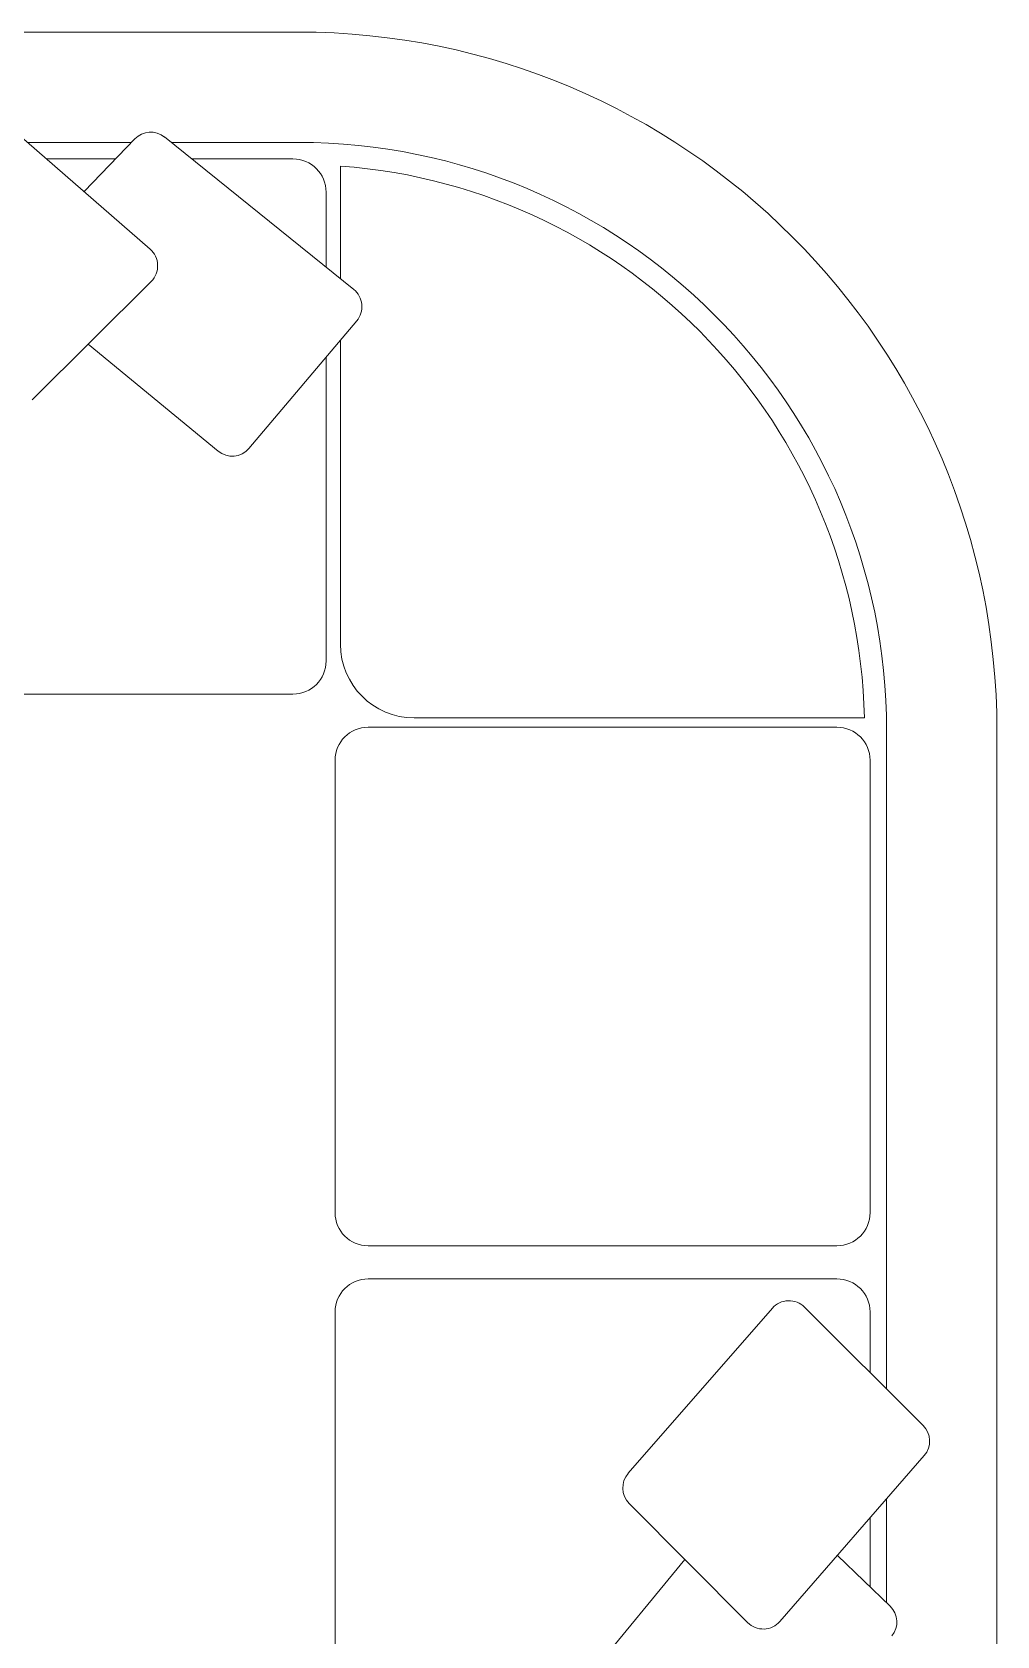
# Model space of a CAD drawing. Header units: inches. Extents: x -173 to 14008, y -3334 to 10368.
# Drawn here: x 5911.8 to 6013, y 7483.1 to 7651.2 of the extents above; entities that cross this region are included whole.
import ezdxf

# ---------------------------------------------------------------- set-up
doc = ezdxf.new("R2010")
doc.units = ezdxf.units.IN
doc.header["$MEASUREMENT"] = 0
doc.layers.add('ARREDAMENTO', color=8, linetype='Continuous', lineweight=18)

msp = doc.modelspace()

# ---------------------------------------------------------------- linework, layer by layer
at = {"layer": 'ARREDAMENTO'}
for p, q in [((5939.75, 7651.17), (5822.17, 7651.17)), ((5924.21, 7628.42), (5906.83, 7643.56)), ((5922.61, 7639.98), (5917.29, 7634.45)), ((5945.56, 7624.2), (5925.73, 7640.18)), ((5922.25, 7639.61), (5911.36, 7639.61)), ((5939.75, 7639.61), (5926.43, 7639.61)), ((5920.58, 7637.87), (5913.36, 7637.87)), ((5939.19, 7637.87), (5928.59, 7637.87)), ((5944.17, 7625.32), (5944.17, 7637.13)), ((5942.66, 7626.54), (5942.66, 7634.4)), ((5911.84, 7612.62), (5924.33, 7625.04)), ((5934.58, 7607.54), (5945.87, 7620.91)), ((5931.35, 7607.25), (5917.71, 7618.45)), ((5944.17, 7587.01), (5944.17, 7618.89)), ((5942.66, 7585.26), (5942.66, 7617.1)), ((5891.78, 7581.79), (5939.19, 7581.79)), ((5999.09, 7579.3), (5951.88, 7579.3)), ((5996.21, 7578.31), (5947.07, 7578.31)), ((6001.42, 7508.96), (6001.42, 7577.94)), ((6012.98, 7456.32), (6012.98, 7577.94)), ((5943.6, 7574.85), (5943.6, 7527.44)), ((5999.68, 7527.44), (5999.68, 7574.85)), ((5947.07, 7523.97), (5996.21, 7523.97)), ((5947.07, 7520.5), (5996.21, 7520.5)), ((5989.44, 7517.42), (5974.33, 7500.12)), ((6005.25, 7505.14), (5992.82, 7517.54)), ((5943.6, 7517.03), (5943.6, 7469.62)), ((5999.68, 7510.69), (5999.68, 7517.03)), ((5990.23, 7484.59), (6005.36, 7501.98)), ((5974.43, 7496.96), (5986.85, 7484.48)), ((6001.42, 7486.55), (6001.42, 7497.44)), ((5999.68, 7488.22), (5999.68, 7495.45)), ((5969.05, 7477.46), (5980.26, 7491.1)), ((6001.79, 7486.2), (5996.26, 7491.52))]:
    msp.add_line(p, q, dxfattribs=at)
for centre, radius, start, end in [((5939.75, 7577.94), 73.23, 360, 90), ((5924.28, 7638.37), 2.31, 51.1451, 136.0734), ((5939.75, 7577.94), 61.67, 360, 90), ((5939.19, 7634.4), 3.47, 360, 90), ((5939.75, 7577.94), 59.36, 1.3201, 85.7206), ((5922.7, 7626.68), 2.31, 314.8526, 48.965), ((5944.11, 7622.4), 2.31, 319.8027, 51.1451), ((5932.81, 7609.03), 2.31, 230.5877, 319.8027), ((5951.88, 7587.01), 7.71, 180, 270), ((5939.19, 7585.26), 3.47, 270, 360), ((5947.07, 7574.85), 3.47, 90, 180), ((5996.21, 7574.85), 3.47, 360, 90), ((5947.07, 7527.44), 3.47, 180, 270), ((5996.21, 7527.44), 3.47, 270, 360), ((5947.07, 7517.03), 3.47, 90, 180), ((5996.21, 7517.03), 3.47, 360, 90), ((5991.18, 7515.9), 2.31, 45.0823, 138.8652), ((6003.62, 7503.5), 2.31, 318.965, 45.0823), ((5976.07, 7498.59), 2.31, 138.8652, 224.8526), ((6000.18, 7484.53), 2.31, 321.1451, 46.0734), ((5988.49, 7486.11), 2.31, 224.8526, 318.965)]:
    msp.add_arc(centre, radius, start, end, dxfattribs=at)

doc.saveas('drawing.dxf')
